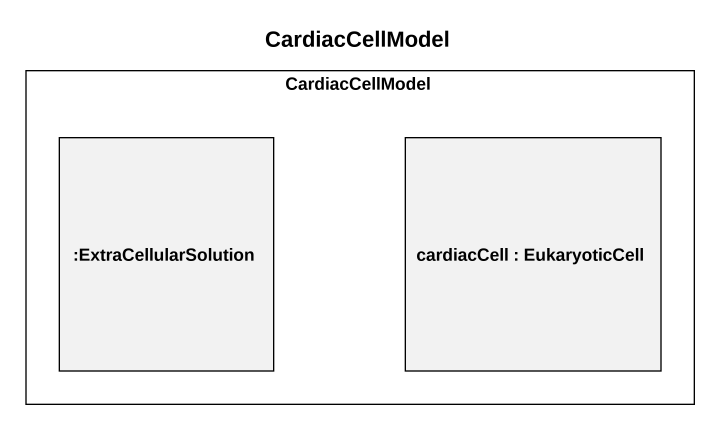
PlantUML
@startuml
title CardiacCellModel
rectangle CardiacCellModel #FFFFFF {
  rectangle ":ExtraCellularSolution" as ExtraCellularSolution
  rectangle "cardiacCell : EukaryoticCell" as cardiacCell
}
@enduml
